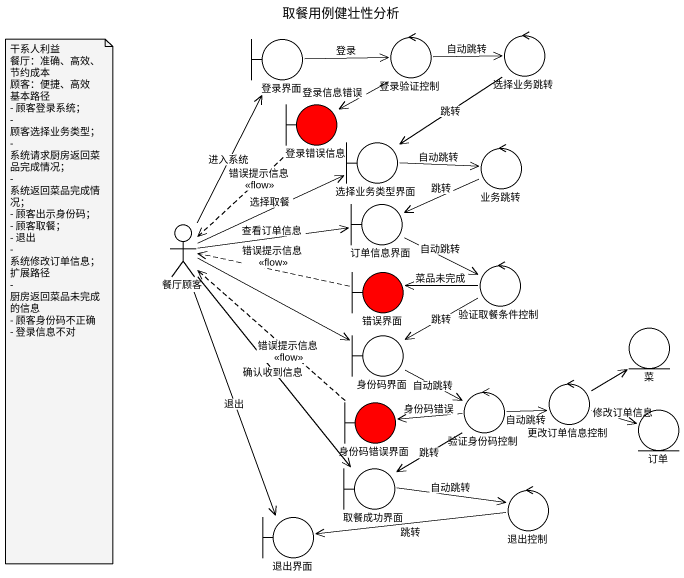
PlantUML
@startuml
title 取餐用例健壮性分析
boundary 登录界面
control 登录验证控制
control 选择业务跳转
boundary 登录错误信息 #FF0000
boundary 选择业务类型界面
control 业务跳转
boundary 订单信息界面
actor 餐厅顾客
boundary 错误界面 #FF0000
control 验证取餐条件控制
entity 菜
boundary 身份码界面
boundary 身份码错误界面 #FF0000
control 验证身份码控制
control 更改订单信息控制
entity 订单
boundary 取餐成功界面
control 退出控制
boundary 退出界面
登录界面 -right-> 登录验证控制 : 登录
登录验证控制 -right-> 选择业务跳转 : 自动跳转
登录验证控制 --> 登录错误信息 : 登录信息错误
选择业务跳转 --> 选择业务类型界面 : 跳转
登录错误信息 ..> 餐厅顾客 : 错误提示信息\n<<flow>>
选择业务类型界面 -right-> 业务跳转 : 自动跳转
业务跳转 -left-> 订单信息界面 : 跳转
订单信息界面 -right-> 验证取餐条件控制 : 自动跳转
餐厅顾客 -up-> 登录界面 : 进入系统
餐厅顾客 -right-> 选择业务类型界面 : 选择取餐
餐厅顾客 -right-> 订单信息界面 : 查看订单信息
餐厅顾客 -right-> 身份码界面
餐厅顾客 --> 取餐成功界面 : 确认收到信息
餐厅顾客 --> 退出界面 : 退出
错误界面 .left.> 餐厅顾客 : 错误提示信息\n<<flow>>
验证取餐条件控制 -left-> 错误界面 : 菜品未完成
验证取餐条件控制 -left-> 身份码界面 : 跳转
身份码界面 -right-> 验证身份码控制 : 自动跳转
身份码错误界面 .up.> 餐厅顾客 : 错误提示信息\n<<flow>>
验证身份码控制 -left-> 身份码错误界面 : 身份码错误
验证身份码控制 -right-> 更改订单信息控制 : 自动跳转
验证身份码控制 --> 取餐成功界面 : 跳转
更改订单信息控制 -up-> 菜
更改订单信息控制 -right-> 订单 : 修改订单信息
取餐成功界面 -right-> 退出控制 : 自动跳转
退出控制 -left-> 退出界面 : 跳转
note as N1
  干系人利益
  餐厅：准确、高效、节约成本
  顾客：便捷、高效
  基本路径
  - 顾客登录系统；
  - 顾客选择业务类型；
  - 系统请求厨房返回菜品完成情况；
  - 系统返回菜品完成情况；
  - 顾客出示身份码；
  - 顾客取餐；
  - 退出
  - 系统修改订单信息；
  扩展路径
  - 厨房返回菜品未完成的信息
  - 顾客身份码不正确
  - 登录信息不对
end note
@enduml
